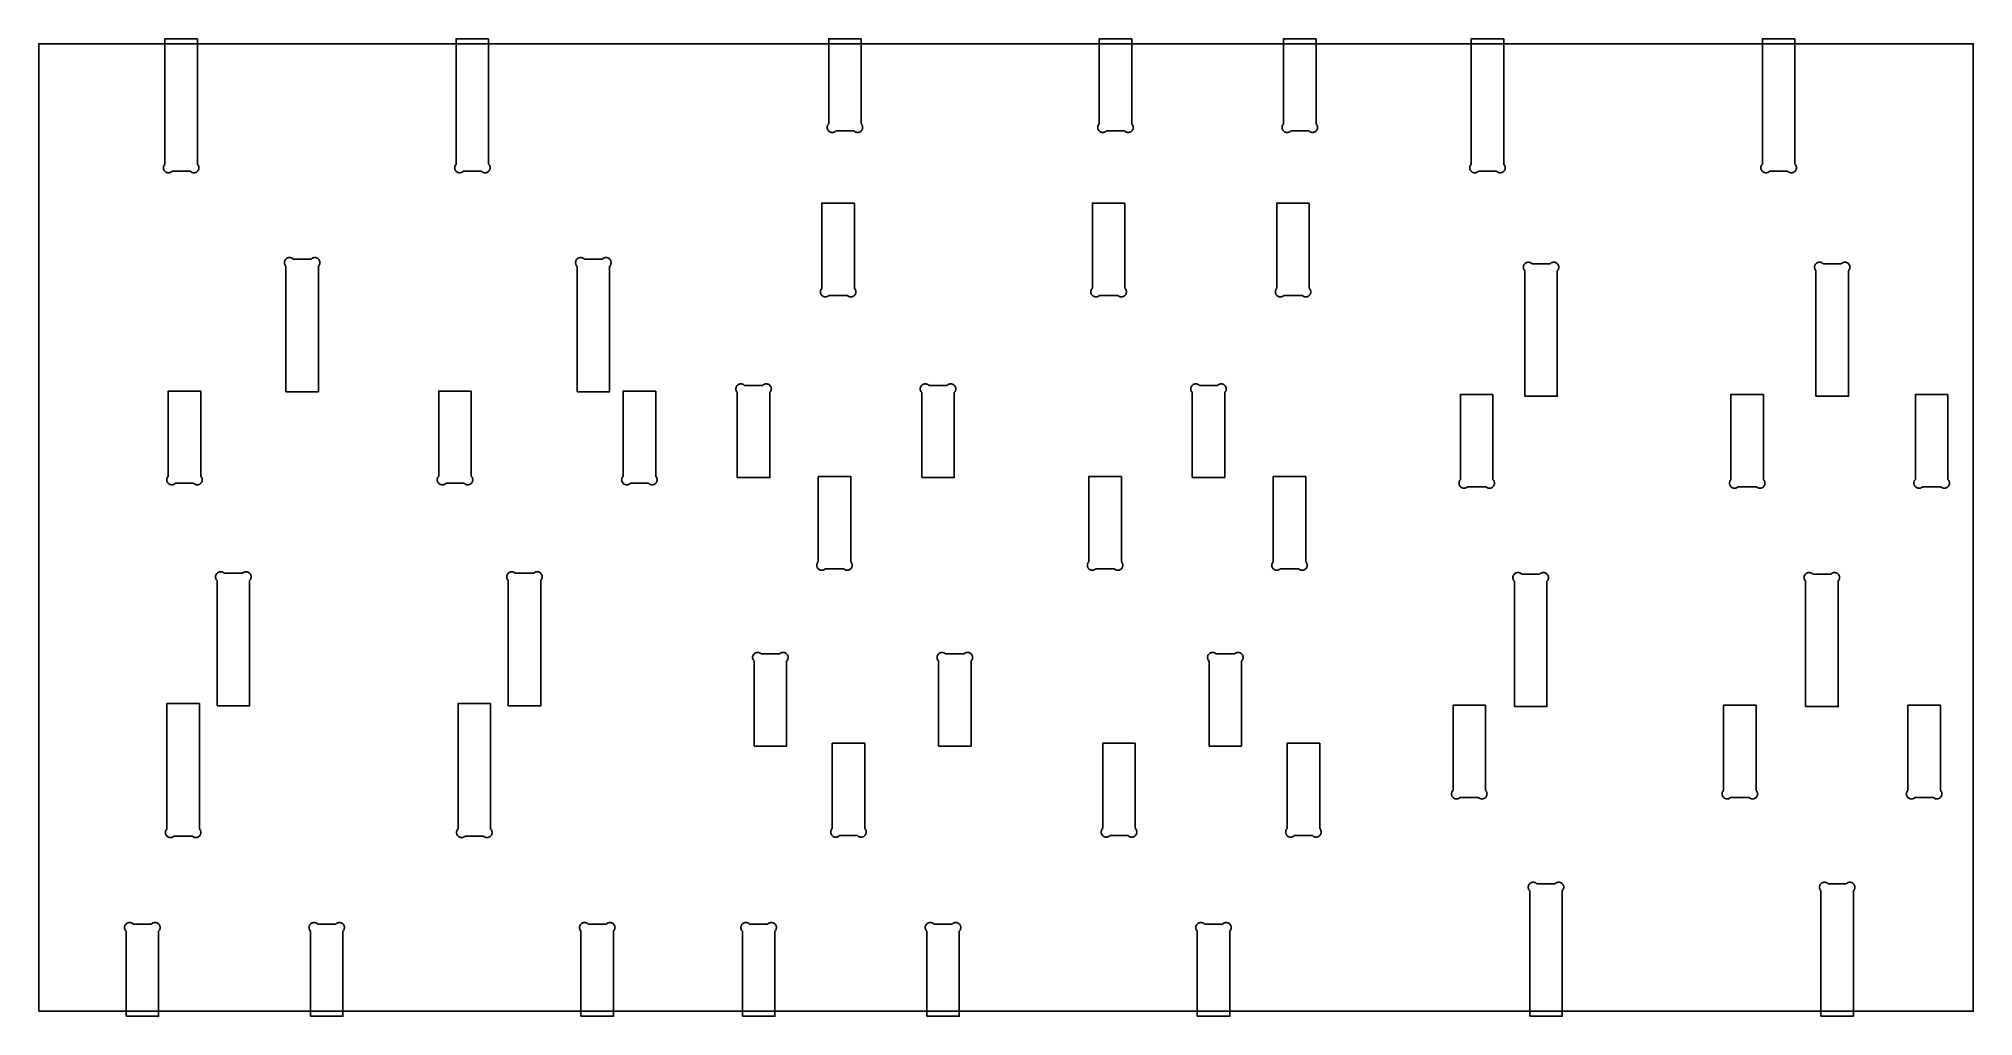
# Model space of a CAD drawing. Header units: inches. Extents: x 0 to 96, y -0.3 to 48.3.
import ezdxf

# ---------------------------------------------------------------- set-up
doc = ezdxf.new("R2010")
doc.units = ezdxf.units.IN
doc.layers.add('POCKET', color=5, linetype='Continuous')

msp = doc.modelspace()

# ---------------------------------------------------------------- linework, layer by layer
at = {"layer": 'POCKET'}
for points in [[(0, 0), (96, 0), (96, 48), (0, 48), (0, 0)], [(7.878, 48.255), (7.878, 42.029), (7.9, 42.004), (7.918, 41.977), (7.932, 41.947), (7.943, 41.916), (7.949, 41.884), (7.951, 41.852), (7.949, 41.819), (7.943, 41.787), (7.932, 41.756), (7.918, 41.727), (7.9, 41.7), (7.878, 41.675), (7.854, 41.653), (7.826, 41.635), (7.797, 41.621), (7.766, 41.61), (7.734, 41.604), (7.701, 41.602), (7.669, 41.604), (7.637, 41.61), (7.606, 41.621), (7.576, 41.635), (7.549, 41.653), (7.525, 41.675), (6.617, 41.675), (6.592, 41.653), (6.565, 41.635), (6.536, 41.621), (6.505, 41.61), (6.473, 41.604), (6.44, 41.602), (6.407, 41.604), (6.375, 41.61), (6.344, 41.621), (6.315, 41.635), (6.288, 41.653), (6.263, 41.675), (6.242, 41.7), (6.223, 41.727), (6.209, 41.756), (6.198, 41.787), (6.192, 41.819), (6.19, 41.852), (6.192, 41.884), (6.198, 41.916), (6.209, 41.947), (6.223, 41.977), (6.242, 42.004), (6.263, 42.029), (6.263, 48.255), (7.878, 48.255)], [(22.328, 48.255), (22.328, 42.029), (22.35, 42.004), (22.368, 41.977), (22.382, 41.947), (22.393, 41.916), (22.399, 41.884), (22.401, 41.852), (22.399, 41.819), (22.393, 41.787), (22.382, 41.756), (22.368, 41.727), (22.35, 41.7), (22.328, 41.675), (22.304, 41.653), (22.276, 41.635), (22.247, 41.621), (22.216, 41.61), (22.184, 41.604), (22.151, 41.602), (22.119, 41.604), (22.087, 41.61), (22.056, 41.621), (22.026, 41.635), (21.999, 41.653), (21.975, 41.675), (21.067, 41.675), (21.042, 41.653), (21.015, 41.635), (20.986, 41.621), (20.955, 41.61), (20.923, 41.604), (20.89, 41.602), (20.857, 41.604), (20.825, 41.61), (20.794, 41.621), (20.765, 41.635), (20.738, 41.653), (20.713, 41.675), (20.692, 41.7), (20.673, 41.727), (20.659, 41.756), (20.648, 41.787), (20.642, 41.819), (20.64, 41.852), (20.642, 41.884), (20.648, 41.916), (20.659, 41.947), (20.673, 41.977), (20.692, 42.004), (20.713, 42.029), (20.713, 48.255), (22.328, 48.255)], [(40.816, 48.255), (40.816, 44.029), (40.838, 44.004), (40.856, 43.977), (40.87, 43.947), (40.881, 43.916), (40.887, 43.884), (40.889, 43.852), (40.887, 43.819), (40.881, 43.787), (40.87, 43.756), (40.856, 43.727), (40.838, 43.7), (40.816, 43.675), (40.792, 43.653), (40.764, 43.635), (40.735, 43.621), (40.704, 43.61), (40.672, 43.604), (40.639, 43.602), (40.607, 43.604), (40.575, 43.61), (40.544, 43.621), (40.514, 43.635), (40.487, 43.653), (40.463, 43.675), (39.555, 43.675), (39.53, 43.653), (39.503, 43.635), (39.474, 43.621), (39.443, 43.61), (39.411, 43.604), (39.378, 43.602), (39.345, 43.604), (39.313, 43.61), (39.282, 43.621), (39.253, 43.635), (39.226, 43.653), (39.201, 43.675), (39.18, 43.7), (39.161, 43.727), (39.147, 43.756), (39.136, 43.787), (39.13, 43.819), (39.128, 43.852), (39.13, 43.884), (39.136, 43.916), (39.147, 43.947), (39.161, 43.977), (39.18, 44.004), (39.201, 44.029), (39.201, 48.255), (40.816, 48.255)], [(54.241, 48.255), (54.241, 44.029), (54.263, 44.004), (54.281, 43.977), (54.295, 43.947), (54.306, 43.916), (54.312, 43.884), (54.314, 43.852), (54.312, 43.819), (54.306, 43.787), (54.295, 43.756), (54.281, 43.727), (54.263, 43.7), (54.241, 43.675), (54.217, 43.653), (54.189, 43.635), (54.16, 43.621), (54.129, 43.61), (54.097, 43.604), (54.064, 43.602), (54.032, 43.604), (54, 43.61), (53.969, 43.621), (53.939, 43.635), (53.912, 43.653), (53.888, 43.675), (52.98, 43.675), (52.955, 43.653), (52.928, 43.635), (52.899, 43.621), (52.868, 43.61), (52.836, 43.604), (52.803, 43.602), (52.77, 43.604), (52.738, 43.61), (52.707, 43.621), (52.678, 43.635), (52.651, 43.653), (52.626, 43.675), (52.605, 43.7), (52.586, 43.727), (52.572, 43.756), (52.561, 43.787), (52.555, 43.819), (52.553, 43.852), (52.555, 43.884), (52.561, 43.916), (52.572, 43.947), (52.586, 43.977), (52.605, 44.004), (52.626, 44.029), (52.626, 48.255), (54.241, 48.255)], [(63.391, 48.255), (63.391, 44.029), (63.413, 44.004), (63.431, 43.977), (63.445, 43.947), (63.456, 43.916), (63.462, 43.884), (63.464, 43.852), (63.462, 43.819), (63.456, 43.787), (63.445, 43.756), (63.431, 43.727), (63.413, 43.7), (63.391, 43.675), (63.367, 43.653), (63.339, 43.635), (63.31, 43.621), (63.279, 43.61), (63.247, 43.604), (63.214, 43.602), (63.182, 43.604), (63.15, 43.61), (63.119, 43.621), (63.089, 43.635), (63.062, 43.653), (63.038, 43.675), (62.13, 43.675), (62.105, 43.653), (62.078, 43.635), (62.049, 43.621), (62.018, 43.61), (61.986, 43.604), (61.953, 43.602), (61.92, 43.604), (61.888, 43.61), (61.857, 43.621), (61.828, 43.635), (61.801, 43.653), (61.776, 43.675), (61.755, 43.7), (61.736, 43.727), (61.722, 43.756), (61.711, 43.787), (61.705, 43.819), (61.703, 43.852), (61.705, 43.884), (61.711, 43.916), (61.722, 43.947), (61.736, 43.977), (61.755, 44.004), (61.776, 44.029), (61.776, 48.255), (63.391, 48.255)], [(72.7, 48.255), (72.7, 42.029), (72.722, 42.004), (72.74, 41.977), (72.754, 41.947), (72.765, 41.916), (72.771, 41.884), (72.773, 41.852), (72.771, 41.819), (72.765, 41.787), (72.754, 41.756), (72.74, 41.727), (72.722, 41.7), (72.7, 41.675), (72.675, 41.653), (72.648, 41.635), (72.619, 41.621), (72.588, 41.61), (72.556, 41.604), (72.523, 41.602), (72.491, 41.604), (72.459, 41.61), (72.428, 41.621), (72.398, 41.635), (72.371, 41.653), (72.346, 41.675), (71.439, 41.675), (71.414, 41.653), (71.387, 41.635), (71.357, 41.621), (71.326, 41.61), (71.294, 41.604), (71.262, 41.602), (71.229, 41.604), (71.197, 41.61), (71.166, 41.621), (71.137, 41.635), (71.11, 41.653), (71.085, 41.675), (71.063, 41.7), (71.045, 41.727), (71.031, 41.756), (71.02, 41.787), (71.014, 41.819), (71.012, 41.852), (71.014, 41.884), (71.02, 41.916), (71.031, 41.947), (71.045, 41.977), (71.063, 42.004), (71.085, 42.029), (71.085, 48.255), (72.7, 48.255)], [(87.15, 48.255), (87.15, 42.029), (87.172, 42.004), (87.19, 41.977), (87.204, 41.947), (87.215, 41.916), (87.221, 41.884), (87.223, 41.852), (87.221, 41.819), (87.215, 41.787), (87.204, 41.756), (87.19, 41.727), (87.172, 41.7), (87.15, 41.675), (87.125, 41.653), (87.098, 41.635), (87.069, 41.621), (87.038, 41.61), (87.006, 41.604), (86.973, 41.602), (86.941, 41.604), (86.909, 41.61), (86.878, 41.621), (86.848, 41.635), (86.821, 41.653), (86.796, 41.675), (85.889, 41.675), (85.864, 41.653), (85.837, 41.635), (85.807, 41.621), (85.776, 41.61), (85.744, 41.604), (85.712, 41.602), (85.679, 41.604), (85.647, 41.61), (85.616, 41.621), (85.587, 41.635), (85.56, 41.653), (85.535, 41.675), (85.513, 41.7), (85.495, 41.727), (85.481, 41.756), (85.47, 41.787), (85.464, 41.819), (85.462, 41.852), (85.464, 41.884), (85.47, 41.916), (85.481, 41.947), (85.495, 41.977), (85.513, 42.004), (85.535, 42.029), (85.535, 48.255), (87.15, 48.255)], [(40.476, 40.096), (40.476, 35.869), (40.498, 35.845), (40.516, 35.817), (40.53, 35.788), (40.541, 35.757), (40.547, 35.725), (40.549, 35.692), (40.547, 35.66), (40.541, 35.628), (40.53, 35.597), (40.516, 35.567), (40.498, 35.54), (40.476, 35.516), (40.451, 35.494), (40.424, 35.476), (40.395, 35.462), (40.364, 35.451), (40.332, 35.445), (40.299, 35.442), (40.267, 35.445), (40.235, 35.451), (40.204, 35.462), (40.174, 35.476), (40.147, 35.494), (40.122, 35.516), (39.215, 35.516), (39.19, 35.494), (39.163, 35.476), (39.133, 35.462), (39.102, 35.451), (39.07, 35.445), (39.038, 35.442), (39.005, 35.445), (38.973, 35.451), (38.942, 35.462), (38.913, 35.476), (38.886, 35.494), (38.861, 35.516), (38.839, 35.54), (38.821, 35.567), (38.807, 35.597), (38.796, 35.628), (38.79, 35.66), (38.788, 35.692), (38.79, 35.725), (38.796, 35.757), (38.807, 35.788), (38.821, 35.817), (38.839, 35.845), (38.861, 35.869), (38.861, 40.096), (40.476, 40.096)], [(53.901, 40.096), (53.901, 35.869), (53.923, 35.845), (53.941, 35.817), (53.955, 35.788), (53.966, 35.757), (53.972, 35.725), (53.974, 35.692), (53.972, 35.66), (53.966, 35.628), (53.955, 35.597), (53.941, 35.567), (53.923, 35.54), (53.901, 35.516), (53.876, 35.494), (53.849, 35.476), (53.82, 35.462), (53.789, 35.451), (53.757, 35.445), (53.724, 35.442), (53.692, 35.445), (53.66, 35.451), (53.629, 35.462), (53.599, 35.476), (53.572, 35.494), (53.547, 35.516), (52.64, 35.516), (52.615, 35.494), (52.588, 35.476), (52.558, 35.462), (52.527, 35.451), (52.495, 35.445), (52.463, 35.442), (52.43, 35.445), (52.398, 35.451), (52.367, 35.462), (52.338, 35.476), (52.311, 35.494), (52.286, 35.516), (52.264, 35.54), (52.246, 35.567), (52.232, 35.597), (52.221, 35.628), (52.215, 35.66), (52.213, 35.692), (52.215, 35.725), (52.221, 35.757), (52.232, 35.788), (52.246, 35.817), (52.264, 35.845), (52.286, 35.869), (52.286, 40.096), (53.901, 40.096)], [(63.051, 40.096), (63.051, 35.869), (63.073, 35.845), (63.091, 35.817), (63.105, 35.788), (63.116, 35.757), (63.122, 35.725), (63.124, 35.692), (63.122, 35.66), (63.116, 35.628), (63.105, 35.597), (63.091, 35.567), (63.073, 35.54), (63.051, 35.516), (63.026, 35.494), (62.999, 35.476), (62.97, 35.462), (62.939, 35.451), (62.907, 35.445), (62.874, 35.442), (62.842, 35.445), (62.81, 35.451), (62.779, 35.462), (62.749, 35.476), (62.722, 35.494), (62.697, 35.516), (61.79, 35.516), (61.765, 35.494), (61.738, 35.476), (61.708, 35.462), (61.677, 35.451), (61.645, 35.445), (61.613, 35.442), (61.58, 35.445), (61.548, 35.451), (61.517, 35.462), (61.488, 35.476), (61.461, 35.494), (61.436, 35.516), (61.414, 35.54), (61.396, 35.567), (61.382, 35.597), (61.371, 35.628), (61.365, 35.66), (61.363, 35.692), (61.365, 35.725), (61.371, 35.757), (61.382, 35.788), (61.396, 35.817), (61.414, 35.845), (61.436, 35.869), (61.436, 40.096), (63.051, 40.096)], [(12.265, 30.739), (12.265, 36.965), (12.243, 36.99), (12.225, 37.017), (12.211, 37.046), (12.2, 37.077), (12.194, 37.109), (12.192, 37.142), (12.194, 37.174), (12.2, 37.206), (12.211, 37.237), (12.225, 37.267), (12.243, 37.294), (12.265, 37.319), (12.289, 37.34), (12.317, 37.358), (12.346, 37.373), (12.377, 37.383), (12.409, 37.39), (12.442, 37.392), (12.474, 37.39), (12.506, 37.383), (12.537, 37.373), (12.567, 37.358), (12.594, 37.34), (12.618, 37.319), (13.526, 37.319), (13.551, 37.34), (13.578, 37.358), (13.607, 37.373), (13.638, 37.383), (13.67, 37.39), (13.703, 37.392), (13.736, 37.39), (13.768, 37.383), (13.799, 37.373), (13.828, 37.358), (13.855, 37.34), (13.88, 37.319), (13.901, 37.294), (13.92, 37.267), (13.934, 37.237), (13.945, 37.206), (13.951, 37.174), (13.953, 37.142), (13.951, 37.109), (13.945, 37.077), (13.934, 37.046), (13.92, 37.017), (13.901, 36.99), (13.88, 36.965), (13.88, 30.739), (12.265, 30.739)], [(26.715, 30.739), (26.715, 36.965), (26.693, 36.99), (26.675, 37.017), (26.661, 37.046), (26.65, 37.077), (26.644, 37.109), (26.642, 37.142), (26.644, 37.174), (26.65, 37.206), (26.661, 37.237), (26.675, 37.267), (26.693, 37.294), (26.715, 37.319), (26.739, 37.34), (26.767, 37.358), (26.796, 37.373), (26.827, 37.383), (26.859, 37.39), (26.892, 37.392), (26.924, 37.39), (26.956, 37.383), (26.987, 37.373), (27.017, 37.358), (27.044, 37.34), (27.068, 37.319), (27.976, 37.319), (28.001, 37.34), (28.028, 37.358), (28.057, 37.373), (28.088, 37.383), (28.12, 37.39), (28.153, 37.392), (28.186, 37.39), (28.218, 37.383), (28.249, 37.373), (28.278, 37.358), (28.305, 37.34), (28.33, 37.319), (28.351, 37.294), (28.37, 37.267), (28.384, 37.237), (28.395, 37.206), (28.401, 37.174), (28.403, 37.142), (28.401, 37.109), (28.395, 37.077), (28.384, 37.046), (28.37, 37.017), (28.351, 36.99), (28.33, 36.965), (28.33, 30.739), (26.715, 30.739)], [(73.743, 30.51), (73.743, 36.736), (73.722, 36.761), (73.704, 36.788), (73.689, 36.818), (73.679, 36.849), (73.672, 36.881), (73.67, 36.913), (73.672, 36.946), (73.679, 36.978), (73.689, 37.009), (73.704, 37.038), (73.722, 37.065), (73.743, 37.09), (73.768, 37.112), (73.795, 37.13), (73.824, 37.144), (73.855, 37.155), (73.887, 37.161), (73.92, 37.163), (73.953, 37.161), (73.985, 37.155), (74.016, 37.144), (74.045, 37.13), (74.072, 37.112), (74.097, 37.09), (75.005, 37.09), (75.029, 37.112), (75.057, 37.13), (75.086, 37.144), (75.117, 37.155), (75.149, 37.161), (75.182, 37.163), (75.214, 37.161), (75.246, 37.155), (75.277, 37.144), (75.307, 37.13), (75.334, 37.112), (75.358, 37.09), (75.38, 37.065), (75.398, 37.038), (75.412, 37.009), (75.423, 36.978), (75.429, 36.946), (75.432, 36.913), (75.429, 36.881), (75.423, 36.849), (75.412, 36.818), (75.398, 36.788), (75.38, 36.761), (75.358, 36.736), (75.358, 30.51), (73.743, 30.51)], [(88.193, 30.51), (88.193, 36.736), (88.172, 36.761), (88.154, 36.788), (88.139, 36.818), (88.129, 36.849), (88.122, 36.881), (88.12, 36.913), (88.122, 36.946), (88.129, 36.978), (88.139, 37.009), (88.154, 37.038), (88.172, 37.065), (88.193, 37.09), (88.218, 37.112), (88.245, 37.13), (88.274, 37.144), (88.305, 37.155), (88.337, 37.161), (88.37, 37.163), (88.403, 37.161), (88.435, 37.155), (88.466, 37.144), (88.495, 37.13), (88.522, 37.112), (88.547, 37.09), (89.455, 37.09), (89.479, 37.112), (89.507, 37.13), (89.536, 37.144), (89.567, 37.155), (89.599, 37.161), (89.632, 37.163), (89.664, 37.161), (89.696, 37.155), (89.727, 37.144), (89.757, 37.13), (89.784, 37.112), (89.808, 37.09), (89.83, 37.065), (89.848, 37.038), (89.862, 37.009), (89.873, 36.978), (89.879, 36.946), (89.882, 36.913), (89.879, 36.881), (89.873, 36.849), (89.862, 36.818), (89.848, 36.788), (89.83, 36.761), (89.808, 36.736), (89.808, 30.51), (88.193, 30.51)], [(8.042, 30.773), (8.042, 26.547), (8.063, 26.522), (8.081, 26.495), (8.096, 26.466), (8.106, 26.435), (8.113, 26.403), (8.115, 26.37), (8.113, 26.337), (8.106, 26.305), (8.096, 26.274), (8.081, 26.245), (8.063, 26.218), (8.042, 26.193), (8.017, 26.172), (7.99, 26.153), (7.96, 26.139), (7.929, 26.129), (7.897, 26.122), (7.865, 26.12), (7.832, 26.122), (7.8, 26.129), (7.769, 26.139), (7.74, 26.153), (7.713, 26.172), (7.688, 26.193), (6.78, 26.193), (6.756, 26.172), (6.728, 26.153), (6.699, 26.139), (6.668, 26.129), (6.636, 26.122), (6.603, 26.12), (6.571, 26.122), (6.539, 26.129), (6.508, 26.139), (6.478, 26.153), (6.451, 26.172), (6.427, 26.193), (6.405, 26.218), (6.387, 26.245), (6.372, 26.274), (6.362, 26.305), (6.355, 26.337), (6.353, 26.37), (6.355, 26.403), (6.362, 26.435), (6.372, 26.466), (6.387, 26.495), (6.405, 26.522), (6.427, 26.547), (6.427, 30.773), (8.042, 30.773)], [(21.467, 30.773), (21.467, 26.547), (21.488, 26.522), (21.506, 26.495), (21.521, 26.466), (21.531, 26.435), (21.538, 26.403), (21.54, 26.37), (21.538, 26.337), (21.531, 26.305), (21.521, 26.274), (21.506, 26.245), (21.488, 26.218), (21.467, 26.193), (21.442, 26.172), (21.415, 26.153), (21.385, 26.139), (21.354, 26.129), (21.322, 26.122), (21.29, 26.12), (21.257, 26.122), (21.225, 26.129), (21.194, 26.139), (21.165, 26.153), (21.138, 26.172), (21.113, 26.193), (20.205, 26.193), (20.181, 26.172), (20.153, 26.153), (20.124, 26.139), (20.093, 26.129), (20.061, 26.122), (20.028, 26.12), (19.996, 26.122), (19.964, 26.129), (19.933, 26.139), (19.903, 26.153), (19.876, 26.172), (19.852, 26.193), (19.83, 26.218), (19.812, 26.245), (19.797, 26.274), (19.787, 26.305), (19.78, 26.337), (19.778, 26.37), (19.78, 26.403), (19.787, 26.435), (19.797, 26.466), (19.812, 26.495), (19.83, 26.522), (19.852, 26.547), (19.852, 30.773), (21.467, 30.773)], [(30.617, 30.773), (30.617, 26.547), (30.638, 26.522), (30.656, 26.495), (30.671, 26.466), (30.681, 26.435), (30.688, 26.403), (30.69, 26.37), (30.688, 26.337), (30.681, 26.305), (30.671, 26.274), (30.656, 26.245), (30.638, 26.218), (30.617, 26.193), (30.592, 26.172), (30.565, 26.153), (30.535, 26.139), (30.504, 26.129), (30.472, 26.122), (30.44, 26.12), (30.407, 26.122), (30.375, 26.129), (30.344, 26.139), (30.315, 26.153), (30.288, 26.172), (30.263, 26.193), (29.355, 26.193), (29.331, 26.172), (29.303, 26.153), (29.274, 26.139), (29.243, 26.129), (29.211, 26.122), (29.178, 26.12), (29.146, 26.122), (29.114, 26.129), (29.083, 26.139), (29.053, 26.153), (29.026, 26.172), (29.002, 26.193), (28.98, 26.218), (28.962, 26.245), (28.947, 26.274), (28.937, 26.305), (28.93, 26.337), (28.928, 26.37), (28.93, 26.403), (28.937, 26.435), (28.947, 26.466), (28.962, 26.495), (28.98, 26.522), (29.002, 26.547), (29.002, 30.773), (30.617, 30.773)], [(34.668, 26.473), (34.668, 30.7), (34.646, 30.724), (34.628, 30.752), (34.614, 30.781), (34.603, 30.812), (34.597, 30.844), (34.594, 30.877), (34.597, 30.909), (34.603, 30.941), (34.614, 30.972), (34.628, 31.002), (34.646, 31.029), (34.668, 31.053), (34.692, 31.075), (34.719, 31.093), (34.749, 31.108), (34.78, 31.118), (34.812, 31.124), (34.844, 31.127), (34.877, 31.124), (34.909, 31.118), (34.94, 31.108), (34.969, 31.093), (34.997, 31.075), (35.021, 31.053), (35.929, 31.053), (35.954, 31.075), (35.981, 31.093), (36.01, 31.108), (36.041, 31.118), (36.073, 31.124), (36.106, 31.127), (36.139, 31.124), (36.171, 31.118), (36.202, 31.108), (36.231, 31.093), (36.258, 31.075), (36.283, 31.053), (36.304, 31.029), (36.322, 31.002), (36.337, 30.972), (36.347, 30.941), (36.354, 30.909), (36.356, 30.877), (36.354, 30.844), (36.347, 30.812), (36.337, 30.781), (36.322, 30.752), (36.304, 30.724), (36.283, 30.7), (36.283, 26.473), (34.668, 26.473)], [(43.818, 26.473), (43.818, 30.7), (43.796, 30.724), (43.778, 30.752), (43.764, 30.781), (43.753, 30.812), (43.747, 30.844), (43.744, 30.877), (43.747, 30.909), (43.753, 30.941), (43.764, 30.972), (43.778, 31.002), (43.796, 31.029), (43.818, 31.053), (43.842, 31.075), (43.869, 31.093), (43.899, 31.108), (43.93, 31.118), (43.962, 31.124), (43.994, 31.127), (44.027, 31.124), (44.059, 31.118), (44.09, 31.108), (44.119, 31.093), (44.147, 31.075), (44.171, 31.053), (45.079, 31.053), (45.104, 31.075), (45.131, 31.093), (45.16, 31.108), (45.191, 31.118), (45.223, 31.124), (45.256, 31.127), (45.289, 31.124), (45.321, 31.118), (45.352, 31.108), (45.381, 31.093), (45.408, 31.075), (45.433, 31.053), (45.454, 31.029), (45.472, 31.002), (45.487, 30.972), (45.497, 30.941), (45.504, 30.909), (45.506, 30.877), (45.504, 30.844), (45.497, 30.812), (45.487, 30.781), (45.472, 30.752), (45.454, 30.724), (45.433, 30.7), (45.433, 26.473), (43.818, 26.473)], [(57.243, 26.473), (57.243, 30.7), (57.221, 30.724), (57.203, 30.752), (57.189, 30.781), (57.178, 30.812), (57.172, 30.844), (57.169, 30.877), (57.172, 30.909), (57.178, 30.941), (57.189, 30.972), (57.203, 31.002), (57.221, 31.029), (57.243, 31.053), (57.267, 31.075), (57.294, 31.093), (57.324, 31.108), (57.355, 31.118), (57.387, 31.124), (57.419, 31.127), (57.452, 31.124), (57.484, 31.118), (57.515, 31.108), (57.544, 31.093), (57.572, 31.075), (57.596, 31.053), (58.504, 31.053), (58.529, 31.075), (58.556, 31.093), (58.585, 31.108), (58.616, 31.118), (58.648, 31.124), (58.681, 31.127), (58.714, 31.124), (58.746, 31.118), (58.777, 31.108), (58.806, 31.093), (58.833, 31.075), (58.858, 31.053), (58.879, 31.029), (58.897, 31.002), (58.912, 30.972), (58.922, 30.941), (58.929, 30.909), (58.931, 30.877), (58.929, 30.844), (58.922, 30.812), (58.912, 30.781), (58.897, 30.752), (58.879, 30.724), (58.858, 30.7), (58.858, 26.473), (57.243, 26.473)], [(72.165, 30.605), (72.165, 26.378), (72.187, 26.354), (72.205, 26.326), (72.219, 26.297), (72.23, 26.266), (72.236, 26.234), (72.238, 26.201), (72.236, 26.169), (72.23, 26.137), (72.219, 26.106), (72.205, 26.076), (72.187, 26.049), (72.165, 26.025), (72.14, 26.003), (72.113, 25.985), (72.084, 25.97), (72.053, 25.96), (72.021, 25.954), (71.988, 25.951), (71.956, 25.954), (71.924, 25.96), (71.893, 25.97), (71.863, 25.985), (71.836, 26.003), (71.811, 26.025), (70.904, 26.025), (70.879, 26.003), (70.852, 25.985), (70.822, 25.97), (70.791, 25.96), (70.759, 25.954), (70.727, 25.951), (70.694, 25.954), (70.662, 25.96), (70.631, 25.97), (70.602, 25.985), (70.575, 26.003), (70.55, 26.025), (70.528, 26.049), (70.51, 26.076), (70.496, 26.106), (70.485, 26.137), (70.479, 26.169), (70.477, 26.201), (70.479, 26.234), (70.485, 26.266), (70.496, 26.297), (70.51, 26.326), (70.528, 26.354), (70.55, 26.378), (70.55, 30.605), (72.165, 30.605)], [(85.59, 30.605), (85.59, 26.378), (85.612, 26.354), (85.63, 26.326), (85.644, 26.297), (85.655, 26.266), (85.661, 26.234), (85.663, 26.201), (85.661, 26.169), (85.655, 26.137), (85.644, 26.106), (85.63, 26.076), (85.612, 26.049), (85.59, 26.025), (85.565, 26.003), (85.538, 25.985), (85.509, 25.97), (85.478, 25.96), (85.446, 25.954), (85.413, 25.951), (85.381, 25.954), (85.349, 25.96), (85.318, 25.97), (85.288, 25.985), (85.261, 26.003), (85.236, 26.025), (84.329, 26.025), (84.304, 26.003), (84.277, 25.985), (84.247, 25.97), (84.216, 25.96), (84.184, 25.954), (84.152, 25.951), (84.119, 25.954), (84.087, 25.96), (84.056, 25.97), (84.027, 25.985), (84, 26.003), (83.975, 26.025), (83.953, 26.049), (83.935, 26.076), (83.921, 26.106), (83.91, 26.137), (83.904, 26.169), (83.902, 26.201), (83.904, 26.234), (83.91, 26.266), (83.921, 26.297), (83.935, 26.326), (83.953, 26.354), (83.975, 26.378), (83.975, 30.605), (85.59, 30.605)], [(94.74, 30.605), (94.74, 26.378), (94.762, 26.354), (94.78, 26.326), (94.794, 26.297), (94.805, 26.266), (94.811, 26.234), (94.813, 26.201), (94.811, 26.169), (94.805, 26.137), (94.794, 26.106), (94.78, 26.076), (94.762, 26.049), (94.74, 26.025), (94.715, 26.003), (94.688, 25.985), (94.659, 25.97), (94.628, 25.96), (94.596, 25.954), (94.563, 25.951), (94.531, 25.954), (94.499, 25.96), (94.468, 25.97), (94.438, 25.985), (94.411, 26.003), (94.386, 26.025), (93.479, 26.025), (93.454, 26.003), (93.427, 25.985), (93.397, 25.97), (93.366, 25.96), (93.334, 25.954), (93.302, 25.951), (93.269, 25.954), (93.237, 25.96), (93.206, 25.97), (93.177, 25.985), (93.15, 26.003), (93.125, 26.025), (93.103, 26.049), (93.085, 26.076), (93.071, 26.106), (93.06, 26.137), (93.054, 26.169), (93.052, 26.201), (93.054, 26.234), (93.06, 26.266), (93.071, 26.297), (93.085, 26.326), (93.103, 26.354), (93.125, 26.378), (93.125, 30.605), (94.74, 30.605)], [(40.299, 26.528), (40.299, 22.302), (40.32, 22.277), (40.339, 22.25), (40.353, 22.221), (40.364, 22.19), (40.37, 22.158), (40.372, 22.125), (40.37, 22.092), (40.364, 22.06), (40.353, 22.029), (40.339, 22), (40.32, 21.973), (40.299, 21.948), (40.274, 21.927), (40.247, 21.909), (40.218, 21.894), (40.187, 21.884), (40.155, 21.877), (40.122, 21.875), (40.089, 21.877), (40.057, 21.884), (40.026, 21.894), (39.997, 21.909), (39.97, 21.927), (39.945, 21.948), (39.037, 21.948), (39.013, 21.927), (38.986, 21.909), (38.956, 21.894), (38.925, 21.884), (38.893, 21.877), (38.861, 21.875), (38.828, 21.877), (38.796, 21.884), (38.765, 21.894), (38.736, 21.909), (38.708, 21.927), (38.684, 21.948), (38.662, 21.973), (38.644, 22), (38.63, 22.029), (38.619, 22.06), (38.613, 22.092), (38.611, 22.125), (38.613, 22.158), (38.619, 22.19), (38.63, 22.221), (38.644, 22.25), (38.662, 22.277), (38.684, 22.302), (38.684, 26.528), (40.299, 26.528)], [(53.724, 26.528), (53.724, 22.302), (53.745, 22.277), (53.764, 22.25), (53.778, 22.221), (53.789, 22.19), (53.795, 22.158), (53.797, 22.125), (53.795, 22.092), (53.789, 22.06), (53.778, 22.029), (53.764, 22), (53.745, 21.973), (53.724, 21.948), (53.699, 21.927), (53.672, 21.909), (53.643, 21.894), (53.612, 21.884), (53.58, 21.877), (53.547, 21.875), (53.514, 21.877), (53.482, 21.884), (53.451, 21.894), (53.422, 21.909), (53.395, 21.927), (53.37, 21.948), (52.462, 21.948), (52.438, 21.927), (52.411, 21.909), (52.381, 21.894), (52.35, 21.884), (52.318, 21.877), (52.286, 21.875), (52.253, 21.877), (52.221, 21.884), (52.19, 21.894), (52.161, 21.909), (52.133, 21.927), (52.109, 21.948), (52.087, 21.973), (52.069, 22), (52.055, 22.029), (52.044, 22.06), (52.038, 22.092), (52.036, 22.125), (52.038, 22.158), (52.044, 22.19), (52.055, 22.221), (52.069, 22.25), (52.087, 22.277), (52.109, 22.302), (52.109, 26.528), (53.724, 26.528)], [(62.874, 26.528), (62.874, 22.302), (62.895, 22.277), (62.914, 22.25), (62.928, 22.221), (62.939, 22.19), (62.945, 22.158), (62.947, 22.125), (62.945, 22.092), (62.939, 22.06), (62.928, 22.029), (62.914, 22), (62.895, 21.973), (62.874, 21.948), (62.849, 21.927), (62.822, 21.909), (62.793, 21.894), (62.762, 21.884), (62.73, 21.877), (62.697, 21.875), (62.664, 21.877), (62.632, 21.884), (62.601, 21.894), (62.572, 21.909), (62.545, 21.927), (62.52, 21.948), (61.612, 21.948), (61.588, 21.927), (61.561, 21.909), (61.531, 21.894), (61.5, 21.884), (61.468, 21.877), (61.436, 21.875), (61.403, 21.877), (61.371, 21.884), (61.34, 21.894), (61.311, 21.909), (61.283, 21.927), (61.259, 21.948), (61.237, 21.973), (61.219, 22), (61.205, 22.029), (61.194, 22.06), (61.188, 22.092), (61.186, 22.125), (61.188, 22.158), (61.194, 22.19), (61.205, 22.221), (61.219, 22.25), (61.237, 22.277), (61.259, 22.302), (61.259, 26.528), (62.874, 26.528)], [(8.85, 15.147), (8.85, 21.373), (8.828, 21.398), (8.81, 21.425), (8.796, 21.455), (8.785, 21.486), (8.779, 21.518), (8.777, 21.55), (8.779, 21.583), (8.785, 21.615), (8.796, 21.646), (8.81, 21.675), (8.828, 21.702), (8.85, 21.727), (8.875, 21.749), (8.902, 21.767), (8.931, 21.781), (8.962, 21.792), (8.994, 21.798), (9.027, 21.8), (9.059, 21.798), (9.091, 21.792), (9.122, 21.781), (9.152, 21.767), (9.179, 21.749), (9.204, 21.727), (10.111, 21.727), (10.136, 21.749), (10.163, 21.767), (10.193, 21.781), (10.224, 21.792), (10.256, 21.798), (10.288, 21.8), (10.321, 21.798), (10.353, 21.792), (10.384, 21.781), (10.413, 21.767), (10.44, 21.749), (10.465, 21.727), (10.487, 21.702), (10.505, 21.675), (10.519, 21.646), (10.53, 21.615), (10.536, 21.583), (10.538, 21.55), (10.536, 21.518), (10.53, 21.486), (10.519, 21.455), (10.505, 21.425), (10.487, 21.398), (10.465, 21.373), (10.465, 15.147), (8.85, 15.147)], [(23.3, 15.147), (23.3, 21.373), (23.278, 21.398), (23.26, 21.425), (23.246, 21.455), (23.235, 21.486), (23.229, 21.518), (23.227, 21.55), (23.229, 21.583), (23.235, 21.615), (23.246, 21.646), (23.26, 21.675), (23.278, 21.702), (23.3, 21.727), (23.325, 21.749), (23.352, 21.767), (23.381, 21.781), (23.412, 21.792), (23.444, 21.798), (23.477, 21.8), (23.509, 21.798), (23.541, 21.792), (23.572, 21.781), (23.602, 21.767), (23.629, 21.749), (23.654, 21.727), (24.561, 21.727), (24.586, 21.749), (24.613, 21.767), (24.643, 21.781), (24.674, 21.792), (24.706, 21.798), (24.738, 21.8), (24.771, 21.798), (24.803, 21.792), (24.834, 21.781), (24.863, 21.767), (24.89, 21.749), (24.915, 21.727), (24.937, 21.702), (24.955, 21.675), (24.969, 21.646), (24.98, 21.615), (24.986, 21.583), (24.988, 21.55), (24.986, 21.518), (24.98, 21.486), (24.969, 21.455), (24.955, 21.425), (24.937, 21.398), (24.915, 21.373), (24.915, 15.147), (23.3, 15.147)], [(73.229, 15.111), (73.229, 21.338), (73.207, 21.362), (73.189, 21.39), (73.175, 21.419), (73.164, 21.45), (73.158, 21.482), (73.156, 21.515), (73.158, 21.547), (73.164, 21.579), (73.175, 21.61), (73.189, 21.64), (73.207, 21.667), (73.229, 21.691), (73.254, 21.713), (73.281, 21.731), (73.31, 21.746), (73.341, 21.756), (73.373, 21.762), (73.406, 21.765), (73.438, 21.762), (73.47, 21.756), (73.501, 21.746), (73.531, 21.731), (73.558, 21.713), (73.583, 21.691), (74.49, 21.691), (74.515, 21.713), (74.542, 21.731), (74.572, 21.746), (74.602, 21.756), (74.635, 21.762), (74.667, 21.765), (74.7, 21.762), (74.732, 21.756), (74.763, 21.746), (74.792, 21.731), (74.819, 21.713), (74.844, 21.691), (74.866, 21.667), (74.884, 21.64), (74.898, 21.61), (74.909, 21.579), (74.915, 21.547), (74.917, 21.515), (74.915, 21.482), (74.909, 21.45), (74.898, 21.419), (74.884, 21.39), (74.866, 21.362), (74.844, 21.338), (74.844, 15.111), (73.229, 15.111)], [(87.679, 15.111), (87.679, 21.338), (87.657, 21.362), (87.639, 21.39), (87.625, 21.419), (87.614, 21.45), (87.608, 21.482), (87.606, 21.515), (87.608, 21.547), (87.614, 21.579), (87.625, 21.61), (87.639, 21.64), (87.657, 21.667), (87.679, 21.691), (87.704, 21.713), (87.731, 21.731), (87.76, 21.746), (87.791, 21.756), (87.823, 21.762), (87.856, 21.765), (87.888, 21.762), (87.92, 21.756), (87.951, 21.746), (87.981, 21.731), (88.008, 21.713), (88.033, 21.691), (88.94, 21.691), (88.965, 21.713), (88.992, 21.731), (89.022, 21.746), (89.052, 21.756), (89.085, 21.762), (89.117, 21.765), (89.15, 21.762), (89.182, 21.756), (89.213, 21.746), (89.242, 21.731), (89.269, 21.713), (89.294, 21.691), (89.316, 21.667), (89.334, 21.64), (89.348, 21.61), (89.359, 21.579), (89.365, 21.547), (89.367, 21.515), (89.365, 21.482), (89.359, 21.45), (89.348, 21.419), (89.334, 21.39), (89.316, 21.362), (89.294, 21.338), (89.294, 15.111), (87.679, 15.111)], [(35.5, 13.15), (35.5, 17.376), (35.479, 17.401), (35.461, 17.428), (35.446, 17.457), (35.436, 17.488), (35.429, 17.52), (35.427, 17.553), (35.429, 17.586), (35.436, 17.618), (35.446, 17.649), (35.461, 17.678), (35.479, 17.705), (35.5, 17.73), (35.525, 17.751), (35.552, 17.769), (35.581, 17.784), (35.612, 17.794), (35.644, 17.801), (35.677, 17.803), (35.71, 17.801), (35.742, 17.794), (35.773, 17.784), (35.802, 17.769), (35.829, 17.751), (35.854, 17.73), (36.762, 17.73), (36.786, 17.751), (36.814, 17.769), (36.843, 17.784), (36.874, 17.794), (36.906, 17.801), (36.939, 17.803), (36.971, 17.801), (37.003, 17.794), (37.034, 17.784), (37.064, 17.769), (37.091, 17.751), (37.115, 17.73), (37.137, 17.705), (37.155, 17.678), (37.17, 17.649), (37.18, 17.618), (37.186, 17.586), (37.189, 17.553), (37.186, 17.52), (37.18, 17.488), (37.17, 17.457), (37.155, 17.428), (37.137, 17.401), (37.115, 17.376), (37.115, 13.15), (35.5, 13.15)], [(44.65, 13.15), (44.65, 17.376), (44.629, 17.401), (44.611, 17.428), (44.596, 17.457), (44.586, 17.488), (44.579, 17.52), (44.577, 17.553), (44.579, 17.586), (44.586, 17.618), (44.596, 17.649), (44.611, 17.678), (44.629, 17.705), (44.65, 17.73), (44.675, 17.751), (44.702, 17.769), (44.731, 17.784), (44.762, 17.794), (44.794, 17.801), (44.827, 17.803), (44.86, 17.801), (44.892, 17.794), (44.923, 17.784), (44.952, 17.769), (44.979, 17.751), (45.004, 17.73), (45.912, 17.73), (45.936, 17.751), (45.964, 17.769), (45.993, 17.784), (46.024, 17.794), (46.056, 17.801), (46.089, 17.803), (46.121, 17.801), (46.153, 17.794), (46.184, 17.784), (46.214, 17.769), (46.241, 17.751), (46.265, 17.73), (46.287, 17.705), (46.305, 17.678), (46.32, 17.649), (46.33, 17.618), (46.336, 17.586), (46.339, 17.553), (46.336, 17.52), (46.33, 17.488), (46.32, 17.457), (46.305, 17.428), (46.287, 17.401), (46.265, 17.376), (46.265, 13.15), (44.65, 13.15)], [(58.075, 13.15), (58.075, 17.376), (58.054, 17.401), (58.036, 17.428), (58.021, 17.457), (58.011, 17.488), (58.004, 17.52), (58.002, 17.553), (58.004, 17.586), (58.011, 17.618), (58.021, 17.649), (58.036, 17.678), (58.054, 17.705), (58.075, 17.73), (58.1, 17.751), (58.127, 17.769), (58.156, 17.784), (58.187, 17.794), (58.219, 17.801), (58.252, 17.803), (58.285, 17.801), (58.317, 17.794), (58.348, 17.784), (58.377, 17.769), (58.404, 17.751), (58.429, 17.73), (59.337, 17.73), (59.361, 17.751), (59.389, 17.769), (59.418, 17.784), (59.449, 17.794), (59.481, 17.801), (59.514, 17.803), (59.546, 17.801), (59.578, 17.794), (59.609, 17.784), (59.639, 17.769), (59.666, 17.751), (59.69, 17.73), (59.712, 17.705), (59.73, 17.678), (59.745, 17.649), (59.755, 17.618), (59.761, 17.586), (59.764, 17.553), (59.761, 17.52), (59.755, 17.488), (59.745, 17.457), (59.73, 17.428), (59.712, 17.401), (59.69, 17.376), (59.69, 13.15), (58.075, 13.15)], [(7.976, 15.265), (7.976, 9.039), (7.997, 9.014), (8.015, 8.987), (8.03, 8.958), (8.04, 8.927), (8.047, 8.895), (8.049, 8.862), (8.047, 8.829), (8.04, 8.797), (8.03, 8.766), (8.015, 8.737), (7.997, 8.71), (7.976, 8.685), (7.951, 8.664), (7.924, 8.646), (7.894, 8.631), (7.864, 8.621), (7.831, 8.614), (7.799, 8.612), (7.766, 8.614), (7.734, 8.621), (7.703, 8.631), (7.674, 8.646), (7.647, 8.664), (7.622, 8.685), (6.714, 8.685), (6.69, 8.664), (6.662, 8.646), (6.633, 8.631), (6.602, 8.621), (6.57, 8.614), (6.537, 8.612), (6.505, 8.614), (6.473, 8.621), (6.442, 8.631), (6.412, 8.646), (6.385, 8.664), (6.361, 8.685), (6.339, 8.71), (6.321, 8.737), (6.306, 8.766), (6.296, 8.797), (6.29, 8.829), (6.287, 8.862), (6.29, 8.895), (6.296, 8.927), (6.306, 8.958), (6.321, 8.987), (6.339, 9.014), (6.361, 9.039), (6.361, 15.265), (7.976, 15.265)], [(22.426, 15.265), (22.426, 9.039), (22.447, 9.014), (22.465, 8.987), (22.48, 8.958), (22.49, 8.927), (22.497, 8.895), (22.499, 8.862), (22.497, 8.829), (22.49, 8.797), (22.48, 8.766), (22.465, 8.737), (22.447, 8.71), (22.426, 8.685), (22.401, 8.664), (22.374, 8.646), (22.344, 8.631), (22.314, 8.621), (22.281, 8.614), (22.249, 8.612), (22.216, 8.614), (22.184, 8.621), (22.153, 8.631), (22.124, 8.646), (22.097, 8.664), (22.072, 8.685), (21.164, 8.685), (21.14, 8.664), (21.112, 8.646), (21.083, 8.631), (21.052, 8.621), (21.02, 8.614), (20.987, 8.612), (20.955, 8.614), (20.923, 8.621), (20.892, 8.631), (20.862, 8.646), (20.835, 8.664), (20.811, 8.685), (20.789, 8.71), (20.771, 8.737), (20.756, 8.766), (20.746, 8.797), (20.74, 8.829), (20.737, 8.862), (20.74, 8.895), (20.746, 8.927), (20.756, 8.958), (20.771, 8.987), (20.789, 9.014), (20.811, 9.039), (20.811, 15.265), (22.426, 15.265)], [(71.797, 15.184), (71.797, 10.957), (71.818, 10.933), (71.836, 10.906), (71.851, 10.876), (71.861, 10.845), (71.868, 10.813), (71.87, 10.781), (71.868, 10.748), (71.861, 10.716), (71.851, 10.685), (71.836, 10.656), (71.818, 10.628), (71.797, 10.604), (71.772, 10.582), (71.745, 10.564), (71.715, 10.55), (71.685, 10.539), (71.652, 10.533), (71.62, 10.531), (71.587, 10.533), (71.555, 10.539), (71.524, 10.55), (71.495, 10.564), (71.468, 10.582), (71.443, 10.604), (70.535, 10.604), (70.511, 10.582), (70.483, 10.564), (70.454, 10.55), (70.423, 10.539), (70.391, 10.533), (70.358, 10.531), (70.326, 10.533), (70.294, 10.539), (70.263, 10.55), (70.233, 10.564), (70.206, 10.582), (70.182, 10.604), (70.16, 10.628), (70.142, 10.656), (70.127, 10.685), (70.117, 10.716), (70.111, 10.748), (70.108, 10.781), (70.111, 10.813), (70.117, 10.845), (70.127, 10.876), (70.142, 10.906), (70.16, 10.933), (70.182, 10.957), (70.182, 15.184), (71.797, 15.184)], [(85.222, 15.184), (85.222, 10.957), (85.243, 10.933), (85.261, 10.906), (85.276, 10.876), (85.286, 10.845), (85.293, 10.813), (85.295, 10.781), (85.293, 10.748), (85.286, 10.716), (85.276, 10.685), (85.261, 10.656), (85.243, 10.628), (85.222, 10.604), (85.197, 10.582), (85.17, 10.564), (85.14, 10.55), (85.11, 10.539), (85.077, 10.533), (85.045, 10.531), (85.012, 10.533), (84.98, 10.539), (84.949, 10.55), (84.92, 10.564), (84.893, 10.582), (84.868, 10.604), (83.96, 10.604), (83.936, 10.582), (83.908, 10.564), (83.879, 10.55), (83.848, 10.539), (83.816, 10.533), (83.783, 10.531), (83.751, 10.533), (83.719, 10.539), (83.688, 10.55), (83.658, 10.564), (83.631, 10.582), (83.607, 10.604), (83.585, 10.628), (83.567, 10.656), (83.552, 10.685), (83.542, 10.716), (83.536, 10.748), (83.533, 10.781), (83.536, 10.813), (83.542, 10.845), (83.552, 10.876), (83.567, 10.906), (83.585, 10.933), (83.607, 10.957), (83.607, 15.184), (85.222, 15.184)], [(94.372, 15.184), (94.372, 10.957), (94.393, 10.933), (94.411, 10.906), (94.426, 10.876), (94.436, 10.845), (94.443, 10.813), (94.445, 10.781), (94.443, 10.748), (94.436, 10.716), (94.426, 10.685), (94.411, 10.656), (94.393, 10.628), (94.372, 10.604), (94.347, 10.582), (94.32, 10.564), (94.29, 10.55), (94.26, 10.539), (94.227, 10.533), (94.195, 10.531), (94.162, 10.533), (94.13, 10.539), (94.099, 10.55), (94.07, 10.564), (94.043, 10.582), (94.018, 10.604), (93.11, 10.604), (93.086, 10.582), (93.058, 10.564), (93.029, 10.55), (92.998, 10.539), (92.966, 10.533), (92.933, 10.531), (92.901, 10.533), (92.869, 10.539), (92.838, 10.55), (92.808, 10.564), (92.781, 10.582), (92.757, 10.604), (92.735, 10.628), (92.717, 10.656), (92.702, 10.685), (92.692, 10.716), (92.686, 10.748), (92.683, 10.781), (92.686, 10.813), (92.692, 10.845), (92.702, 10.876), (92.717, 10.906), (92.735, 10.933), (92.757, 10.957), (92.757, 15.184), (94.372, 15.184)], [(40.99, 13.292), (40.99, 9.066), (41.012, 9.041), (41.03, 9.014), (41.044, 8.985), (41.055, 8.954), (41.061, 8.922), (41.063, 8.889), (41.061, 8.856), (41.055, 8.824), (41.044, 8.793), (41.03, 8.764), (41.012, 8.737), (40.99, 8.712), (40.965, 8.691), (40.938, 8.672), (40.909, 8.658), (40.878, 8.647), (40.846, 8.641), (40.813, 8.639), (40.781, 8.641), (40.749, 8.647), (40.718, 8.658), (40.688, 8.672), (40.661, 8.691), (40.637, 8.712), (39.729, 8.712), (39.704, 8.691), (39.677, 8.672), (39.648, 8.658), (39.617, 8.647), (39.584, 8.641), (39.552, 8.639), (39.519, 8.641), (39.487, 8.647), (39.456, 8.658), (39.427, 8.672), (39.4, 8.691), (39.375, 8.712), (39.354, 8.737), (39.335, 8.764), (39.321, 8.793), (39.31, 8.824), (39.304, 8.856), (39.302, 8.889), (39.304, 8.922), (39.31, 8.954), (39.321, 8.985), (39.335, 9.014), (39.354, 9.041), (39.375, 9.066), (39.375, 13.292), (40.99, 13.292)], [(54.415, 13.292), (54.415, 9.066), (54.437, 9.041), (54.455, 9.014), (54.469, 8.985), (54.48, 8.954), (54.486, 8.922), (54.488, 8.889), (54.486, 8.856), (54.48, 8.824), (54.469, 8.793), (54.455, 8.764), (54.437, 8.737), (54.415, 8.712), (54.39, 8.691), (54.363, 8.672), (54.334, 8.658), (54.303, 8.647), (54.271, 8.641), (54.238, 8.639), (54.206, 8.641), (54.174, 8.647), (54.143, 8.658), (54.113, 8.672), (54.086, 8.691), (54.062, 8.712), (53.154, 8.712), (53.129, 8.691), (53.102, 8.672), (53.073, 8.658), (53.042, 8.647), (53.009, 8.641), (52.977, 8.639), (52.944, 8.641), (52.912, 8.647), (52.881, 8.658), (52.852, 8.672), (52.825, 8.691), (52.8, 8.712), (52.779, 8.737), (52.76, 8.764), (52.746, 8.793), (52.735, 8.824), (52.729, 8.856), (52.727, 8.889), (52.729, 8.922), (52.735, 8.954), (52.746, 8.985), (52.76, 9.014), (52.779, 9.041), (52.8, 9.066), (52.8, 13.292), (54.415, 13.292)], [(63.565, 13.292), (63.565, 9.066), (63.587, 9.041), (63.605, 9.014), (63.619, 8.985), (63.63, 8.954), (63.636, 8.922), (63.638, 8.889), (63.636, 8.856), (63.63, 8.824), (63.619, 8.793), (63.605, 8.764), (63.587, 8.737), (63.565, 8.712), (63.54, 8.691), (63.513, 8.672), (63.484, 8.658), (63.453, 8.647), (63.421, 8.641), (63.388, 8.639), (63.356, 8.641), (63.324, 8.647), (63.293, 8.658), (63.263, 8.672), (63.236, 8.691), (63.212, 8.712), (62.304, 8.712), (62.279, 8.691), (62.252, 8.672), (62.223, 8.658), (62.192, 8.647), (62.159, 8.641), (62.127, 8.639), (62.094, 8.641), (62.062, 8.647), (62.031, 8.658), (62.002, 8.672), (61.975, 8.691), (61.95, 8.712), (61.929, 8.737), (61.91, 8.764), (61.896, 8.793), (61.885, 8.824), (61.879, 8.856), (61.877, 8.889), (61.879, 8.922), (61.885, 8.954), (61.896, 8.985), (61.91, 9.014), (61.929, 9.041), (61.95, 9.066), (61.95, 13.292), (63.565, 13.292)], [(73.987, -0.255), (73.987, 5.971), (73.965, 5.996), (73.947, 6.023), (73.933, 6.053), (73.922, 6.084), (73.916, 6.116), (73.914, 6.148), (73.916, 6.181), (73.922, 6.213), (73.933, 6.244), (73.947, 6.273), (73.965, 6.3), (73.987, 6.325), (74.011, 6.347), (74.039, 6.365), (74.068, 6.379), (74.099, 6.39), (74.131, 6.396), (74.164, 6.398), (74.196, 6.396), (74.228, 6.39), (74.259, 6.379), (74.289, 6.365), (74.316, 6.347), (74.34, 6.325), (75.248, 6.325), (75.273, 6.347), (75.3, 6.365), (75.329, 6.379), (75.36, 6.39), (75.392, 6.396), (75.425, 6.398), (75.458, 6.396), (75.49, 6.39), (75.521, 6.379), (75.55, 6.365), (75.577, 6.347), (75.602, 6.325), (75.623, 6.3), (75.642, 6.273), (75.656, 6.244), (75.667, 6.213), (75.673, 6.181), (75.675, 6.148), (75.673, 6.116), (75.667, 6.084), (75.656, 6.053), (75.642, 6.023), (75.623, 5.996), (75.602, 5.971), (75.602, -0.255), (73.987, -0.255)], [(88.437, -0.255), (88.437, 5.971), (88.415, 5.996), (88.397, 6.023), (88.383, 6.053), (88.372, 6.084), (88.366, 6.116), (88.364, 6.148), (88.366, 6.181), (88.372, 6.213), (88.383, 6.244), (88.397, 6.273), (88.415, 6.3), (88.437, 6.325), (88.461, 6.347), (88.489, 6.365), (88.518, 6.379), (88.549, 6.39), (88.581, 6.396), (88.614, 6.398), (88.646, 6.396), (88.678, 6.39), (88.709, 6.379), (88.739, 6.365), (88.766, 6.347), (88.79, 6.325), (89.698, 6.325), (89.723, 6.347), (89.75, 6.365), (89.779, 6.379), (89.81, 6.39), (89.842, 6.396), (89.875, 6.398), (89.908, 6.396), (89.94, 6.39), (89.971, 6.379), (90, 6.365), (90.027, 6.347), (90.052, 6.325), (90.073, 6.3), (90.092, 6.273), (90.106, 6.244), (90.117, 6.213), (90.123, 6.181), (90.125, 6.148), (90.123, 6.116), (90.117, 6.084), (90.106, 6.053), (90.092, 6.023), (90.073, 5.996), (90.052, 5.971), (90.052, -0.255), (88.437, -0.255)], [(4.335, -0.255), (4.335, 3.971), (4.313, 3.996), (4.295, 4.023), (4.281, 4.053), (4.27, 4.084), (4.264, 4.116), (4.261, 4.148), (4.264, 4.181), (4.27, 4.213), (4.281, 4.244), (4.295, 4.273), (4.313, 4.3), (4.335, 4.325), (4.359, 4.347), (4.386, 4.365), (4.416, 4.379), (4.447, 4.39), (4.479, 4.396), (4.511, 4.398), (4.544, 4.396), (4.576, 4.39), (4.607, 4.379), (4.636, 4.365), (4.664, 4.347), (4.688, 4.325), (5.596, 4.325), (5.621, 4.347), (5.648, 4.365), (5.677, 4.379), (5.708, 4.39), (5.74, 4.396), (5.773, 4.398), (5.806, 4.396), (5.838, 4.39), (5.869, 4.379), (5.898, 4.365), (5.925, 4.347), (5.95, 4.325), (5.971, 4.3), (5.989, 4.273), (6.004, 4.244), (6.014, 4.213), (6.021, 4.181), (6.023, 4.148), (6.021, 4.116), (6.014, 4.084), (6.004, 4.053), (5.989, 4.023), (5.971, 3.996), (5.95, 3.971), (5.95, -0.255), (4.335, -0.255)], [(13.485, -0.255), (13.485, 3.971), (13.463, 3.996), (13.445, 4.023), (13.431, 4.053), (13.42, 4.084), (13.414, 4.116), (13.411, 4.148), (13.414, 4.181), (13.42, 4.213), (13.431, 4.244), (13.445, 4.273), (13.463, 4.3), (13.485, 4.325), (13.509, 4.347), (13.536, 4.365), (13.566, 4.379), (13.597, 4.39), (13.629, 4.396), (13.661, 4.398), (13.694, 4.396), (13.726, 4.39), (13.757, 4.379), (13.786, 4.365), (13.814, 4.347), (13.838, 4.325), (14.746, 4.325), (14.771, 4.347), (14.798, 4.365), (14.827, 4.379), (14.858, 4.39), (14.89, 4.396), (14.923, 4.398), (14.956, 4.396), (14.988, 4.39), (15.019, 4.379), (15.048, 4.365), (15.075, 4.347), (15.1, 4.325), (15.121, 4.3), (15.139, 4.273), (15.154, 4.244), (15.164, 4.213), (15.171, 4.181), (15.173, 4.148), (15.171, 4.116), (15.164, 4.084), (15.154, 4.053), (15.139, 4.023), (15.121, 3.996), (15.1, 3.971), (15.1, -0.255), (13.485, -0.255)], [(26.91, -0.255), (26.91, 3.971), (26.888, 3.996), (26.87, 4.023), (26.856, 4.053), (26.845, 4.084), (26.839, 4.116), (26.836, 4.148), (26.839, 4.181), (26.845, 4.213), (26.856, 4.244), (26.87, 4.273), (26.888, 4.3), (26.91, 4.325), (26.934, 4.347), (26.961, 4.365), (26.991, 4.379), (27.022, 4.39), (27.054, 4.396), (27.086, 4.398), (27.119, 4.396), (27.151, 4.39), (27.182, 4.379), (27.211, 4.365), (27.239, 4.347), (27.263, 4.325), (28.171, 4.325), (28.196, 4.347), (28.223, 4.365), (28.252, 4.379), (28.283, 4.39), (28.315, 4.396), (28.348, 4.398), (28.381, 4.396), (28.413, 4.39), (28.444, 4.379), (28.473, 4.365), (28.5, 4.347), (28.525, 4.325), (28.546, 4.3), (28.564, 4.273), (28.579, 4.244), (28.589, 4.213), (28.596, 4.181), (28.598, 4.148), (28.596, 4.116), (28.589, 4.084), (28.579, 4.053), (28.564, 4.023), (28.546, 3.996), (28.525, 3.971), (28.525, -0.255), (26.91, -0.255)], [(34.918, -0.255), (34.918, 3.971), (34.896, 3.996), (34.878, 4.023), (34.864, 4.053), (34.853, 4.084), (34.847, 4.116), (34.844, 4.148), (34.847, 4.181), (34.853, 4.213), (34.864, 4.244), (34.878, 4.273), (34.896, 4.3), (34.918, 4.325), (34.942, 4.347), (34.969, 4.365), (34.999, 4.379), (35.03, 4.39), (35.062, 4.396), (35.094, 4.398), (35.127, 4.396), (35.159, 4.39), (35.19, 4.379), (35.219, 4.365), (35.247, 4.347), (35.271, 4.325), (36.179, 4.325), (36.204, 4.347), (36.231, 4.365), (36.26, 4.379), (36.291, 4.39), (36.323, 4.396), (36.356, 4.398), (36.389, 4.396), (36.421, 4.39), (36.452, 4.379), (36.481, 4.365), (36.508, 4.347), (36.533, 4.325), (36.554, 4.3), (36.572, 4.273), (36.587, 4.244), (36.597, 4.213), (36.604, 4.181), (36.606, 4.148), (36.604, 4.116), (36.597, 4.084), (36.587, 4.053), (36.572, 4.023), (36.554, 3.996), (36.533, 3.971), (36.533, -0.255), (34.918, -0.255)], [(44.068, -0.255), (44.068, 3.971), (44.046, 3.996), (44.028, 4.023), (44.014, 4.053), (44.003, 4.084), (43.997, 4.116), (43.994, 4.148), (43.997, 4.181), (44.003, 4.213), (44.014, 4.244), (44.028, 4.273), (44.046, 4.3), (44.068, 4.325), (44.092, 4.347), (44.119, 4.365), (44.149, 4.379), (44.18, 4.39), (44.212, 4.396), (44.244, 4.398), (44.277, 4.396), (44.309, 4.39), (44.34, 4.379), (44.369, 4.365), (44.397, 4.347), (44.421, 4.325), (45.329, 4.325), (45.354, 4.347), (45.381, 4.365), (45.41, 4.379), (45.441, 4.39), (45.473, 4.396), (45.506, 4.398), (45.539, 4.396), (45.571, 4.39), (45.602, 4.379), (45.631, 4.365), (45.658, 4.347), (45.683, 4.325), (45.704, 4.3), (45.722, 4.273), (45.737, 4.244), (45.747, 4.213), (45.754, 4.181), (45.756, 4.148), (45.754, 4.116), (45.747, 4.084), (45.737, 4.053), (45.722, 4.023), (45.704, 3.996), (45.683, 3.971), (45.683, -0.255), (44.068, -0.255)], [(57.493, -0.255), (57.493, 3.971), (57.471, 3.996), (57.453, 4.023), (57.439, 4.053), (57.428, 4.084), (57.422, 4.116), (57.419, 4.148), (57.422, 4.181), (57.428, 4.213), (57.439, 4.244), (57.453, 4.273), (57.471, 4.3), (57.493, 4.325), (57.517, 4.347), (57.544, 4.365), (57.574, 4.379), (57.605, 4.39), (57.637, 4.396), (57.669, 4.398), (57.702, 4.396), (57.734, 4.39), (57.765, 4.379), (57.794, 4.365), (57.822, 4.347), (57.846, 4.325), (58.754, 4.325), (58.779, 4.347), (58.806, 4.365), (58.835, 4.379), (58.866, 4.39), (58.898, 4.396), (58.931, 4.398), (58.964, 4.396), (58.996, 4.39), (59.027, 4.379), (59.056, 4.365), (59.083, 4.347), (59.108, 4.325), (59.129, 4.3), (59.147, 4.273), (59.162, 4.244), (59.172, 4.213), (59.179, 4.181), (59.181, 4.148), (59.179, 4.116), (59.172, 4.084), (59.162, 4.053), (59.147, 4.023), (59.129, 3.996), (59.108, 3.971), (59.108, -0.255), (57.493, -0.255)]]:
    msp.add_lwpolyline(points, close=True, dxfattribs=at)

doc.saveas('drawing.dxf')
